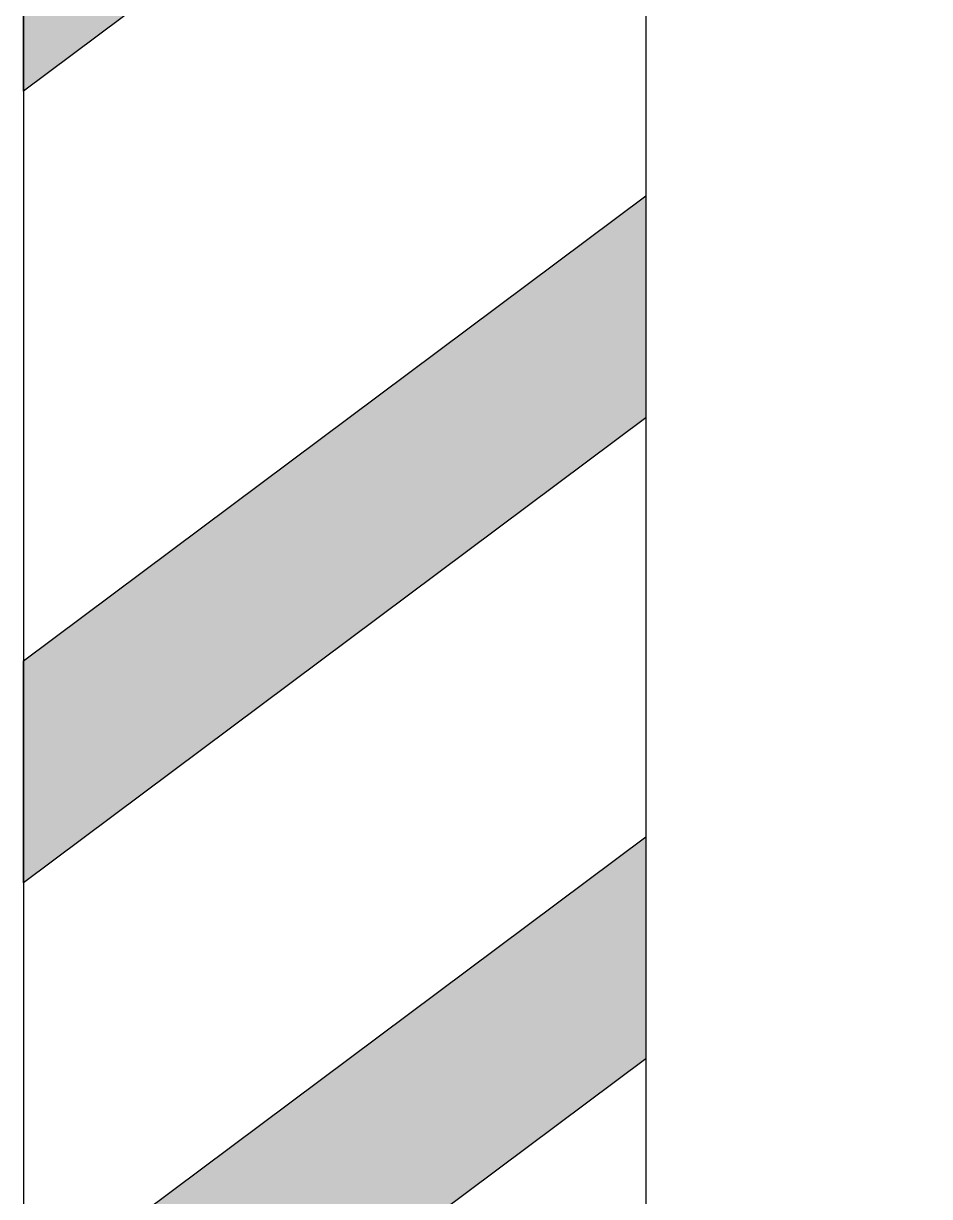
# Model space of a CAD drawing. Header units: millimetres. Extents: x 2822564 to 2991989, y -324396 to -253399.
# Drawn here: x 2822564 to 2830652, y -306134 to -295660 of the extents above; entities that cross this region are included whole.
import ezdxf

# ---------------------------------------------------------------- set-up
doc = ezdxf.new("R2010")
doc.units = ezdxf.units.MM

msp = doc.modelspace()

# ---------------------------------------------------------------- hatches: boundary and pattern name
at = {"ltscale": 0.5, "true_color": 0xf26722}
h = msp.add_hatch(color=30, dxfattribs=at)
h.dxf.hatch_style = 1
h.paths.add_polyline_path([(2830576, -290278.2), (2829088.8, -291389.5), (2828121, -291389.5), (2828121, -292112.7), (2822564.4, -296264.9), (2822564.4, -294283.1), (2827923.7, -290278.2)])
h.paths.add_polyline_path([(2828121, -297200.2), (2828121, -299182.1), (2822564.4, -303334.3), (2822564.4, -301352.4)])
h.paths.add_polyline_path([(2828121, -302922.8), (2828121, -304904.7), (2822564.4, -309056.9), (2822564.4, -307075)])
h.paths.add_polyline_path([(2828121, -307716.1), (2828121, -311285.6), (2822564.4, -315437.8), (2822564.4, -311868.3)])
h.paths.add_polyline_path([(2845743.3, -290278.2), (2844256.1, -291389.5), (2846908.4, -291389.5), (2848395.5, -290278.2)])
h.paths.add_polyline_path([(2838085.2, -290278.2), (2836598, -291389.5), (2839250.2, -291389.5), (2840737.4, -290278.2)])
h.paths.add_polyline_path([(2869239.8, -316283.5), (2868128.5, -317113.9), (2868128.5, -318839.1), (2865819.8, -318839.1), (2858383.8, -324395.7), (2861036, -324395.7), (2869239.8, -318265.4)])
h = msp.add_hatch(color=30, dxfattribs=at)
h.dxf.hatch_style = 1
h.paths.add_polyline_path([(2830576, -290278.2), (2829088.8, -291389.5), (2828121, -291389.5), (2828121, -292112.7), (2822564.4, -296264.9), (2822564.4, -294283.1), (2827923.7, -290278.2)])
h.paths.add_polyline_path([(2828121, -297200.2), (2828121, -299182.1), (2822564.4, -303334.3), (2822564.4, -301352.4)])
h.paths.add_polyline_path([(2828121, -302922.8), (2828121, -304904.7), (2822564.4, -309056.9), (2822564.4, -307075)])
h.paths.add_polyline_path([(2828121, -307716.1), (2828121, -311285.6), (2822564.4, -315437.8), (2822564.4, -311868.3)])
h.paths.add_polyline_path([(2845743.3, -290278.2), (2844256.1, -291389.5), (2846908.4, -291389.5), (2848395.5, -290278.2)])
h.paths.add_polyline_path([(2838085.2, -290278.2), (2836598, -291389.5), (2839250.2, -291389.5), (2840737.4, -290278.2)])
h.paths.add_polyline_path([(2869239.8, -316283.5), (2868128.5, -317113.9), (2868128.5, -318839.1), (2865819.8, -318839.1), (2858383.8, -324395.7), (2861036, -324395.7), (2869239.8, -318265.4)])

# ---------------------------------------------------------------- linework, layer by layer
at = {"color": 150, "ltscale": 0.5}
for points in [[(2869239.8, -290278.2), (2822564.4, -290278.2), (2822564.4, -324395.7), (2869239.8, -324395.7)], [(2869239.8, -290278.2), (2822564.4, -290278.2), (2822564.4, -324395.7), (2869239.8, -324395.7)], [(2868128.5, -291389.5), (2828121, -291389.5), (2828121, -318839.1), (2868128.5, -318839.1)], [(2868128.5, -291389.5), (2828121, -291389.5), (2828121, -318839.1), (2868128.5, -318839.1)]]:
    msp.add_lwpolyline(points, close=True, dxfattribs=at)
for points in [[(2830576, -290278.2), (2829088.8, -291389.5), (2828121, -291389.5), (2828121, -292112.7), (2822564.4, -296264.9), (2822564.4, -294283.1), (2827923.7, -290278.2), (2830576, -290278.2)], [(2830576, -290278.2), (2829088.8, -291389.5), (2828121, -291389.5), (2828121, -292112.7), (2822564.4, -296264.9), (2822564.4, -294283.1), (2827923.7, -290278.2), (2830576, -290278.2)], [(2828121, -297200.2), (2828121, -299182.1), (2822564.4, -303334.3), (2822564.4, -301352.4), (2828121, -297200.2)], [(2828121, -297200.2), (2828121, -299182.1), (2822564.4, -303334.3), (2822564.4, -301352.4), (2828121, -297200.2)], [(2828121, -302922.8), (2828121, -304904.7), (2822564.4, -309056.9), (2822564.4, -307075), (2828121, -302922.8)], [(2828121, -302922.8), (2828121, -304904.7), (2822564.4, -309056.9), (2822564.4, -307075), (2828121, -302922.8)]]:
    msp.add_lwpolyline(points, dxfattribs=at)

doc.saveas('drawing.dxf')
